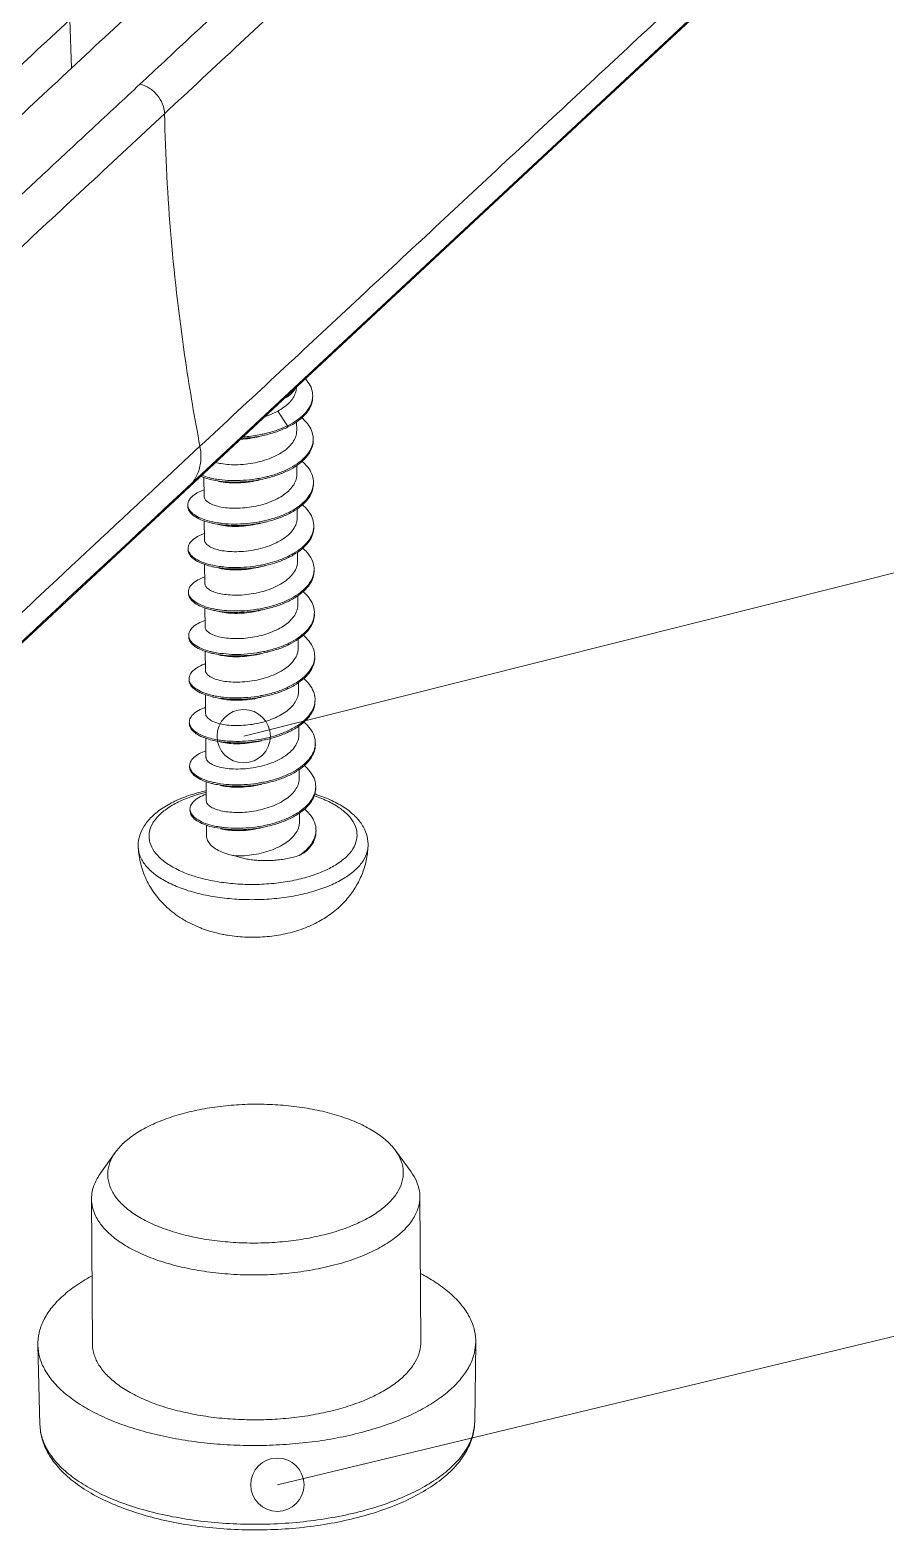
# Model space of a CAD drawing. Header units: millimetres. Extents: x 2243 to 2552, y 611 to 826.
# Drawn here: x 2427.7 to 2438.34, y 632.56 to 651.2 of the extents above; entities that cross this region are included whole.
import ezdxf

# ---------------------------------------------------------------- set-up
doc = ezdxf.new("R2010")
doc.units = ezdxf.units.MM
doc.layers.add('dim', color=82, linetype='Continuous', lineweight=9)
doc.layers.add('from', color=7, linetype='Continuous', lineweight=13)
doc.dimstyles.new('ISO', dxfattribs={"dimscale": 0.6, "dimtxt": 2.5, "dimasz": 2.5, "dimexe": 1.25, "dimexo": 0.625, "dimtad": 0, "dimdsep": 46, "dimtxsty": 'Standard', "dimblk": 'OPEN', "dimcen": 0, "dimclrd": 4, "dimclre": 4, "dimadec": 0, "dimazin": 0, "dimtfac": 1, "dimtofl": 0, "dimtmove": 0, "dimatfit": 3, "dimfxl": 0, "dimarcsym": 0})

# ---------------------------------------------------------------- blocks, each defined once
blk = doc.blocks.new('_Open')
at = {"color": 0, "linetype": 'ByBlock', "lineweight": -2}
for p, q in [((-1, 0.167), (0, 0)), ((-1, -0.167), (0, 0)), ((0, 0), (-1, 0))]:
    blk.add_line(p, q, dxfattribs=at)
blk = doc.blocks.new('*u38')
at = {"color": 7, "linetype": 'Continuous'}
for p, q in [((24.932, 44.572), (28.306, 47.718)), ((17.718, 37.872), (27.969, 47.427)), ((15.485, 46.341), (15.514, 45.453)), ((24.932, 44.572), (6.99, 27.851)), ((19.283, 39.184), (19.463, 38.919)), ((19.629, 38.831), (19.627, 38.989)), ((19.463, 38.919), (19.464, 38.893)), ((17.862, 38.542), (17.259, 37.979)), ((19.634, 38.036), (19.633, 38.198)), ((17.718, 37.872), (17.525, 37.693)), ((17.537, 37.68), (17.718, 37.872)), ((17.937, 37.627), (17.935, 37.975)), ((19.64, 37.242), (19.639, 37.404)), ((17.943, 36.833), (17.94, 37.179)), ((19.646, 36.448), (19.645, 36.609)), ((17.949, 36.038), (17.946, 36.383)), ((19.652, 35.653), (19.65, 35.811)), ((17.954, 35.244), (17.952, 35.591)), ((19.065, 35.595), (19.069, 35.596)), ((19.657, 34.859), (19.656, 35.02)), ((17.96, 34.449), (17.958, 34.797)), ((17.966, 33.655), (17.963, 34.002)), ((19.663, 34.065), (19.662, 34.227)), ((17.972, 32.861), (17.969, 33.206)), ((19.669, 33.27), (19.668, 33.431)), ((19.675, 32.476), (19.673, 32.636)), ((17.977, 32.066), (17.975, 32.414)), ((19.68, 31.681), (19.679, 31.844)), ((17.982, 31.421), (17.981, 31.617)), ((18.198, 29.639), (18.278, 29.622)), ((18.537, 29.584), (18.553, 29.581)), ((16.315, 25.636), (16.034, 25.238)), ((21.432, 25.673), (21.719, 25.279)), ((15.88, 24.786), (15.899, 22.138)), ((21.88, 24.829), (21.899, 22.181)), ((14.9, 22.113), (14.939, 20.66)), ((22.899, 22.171), (22.881, 20.718))]:
    blk.add_line(p, q, dxfattribs=at)
for centre, radius, start, end in [((19.528, 39.468), 0.393, 356.5174, 0.3551), ((18.494, 40.514), 1.848, 273.2913, 284.2168), ((18.49, 41.19), 2.48, 273.6885, 280.5095), ((18.511, 41.072), 2.36, 280.5308, 283.0021), ((18.52, 41.031), 2.318, 283.009, 283.1653), ((18.775, 40.311), 1.552, 295.9567, 296.3258), ((18.789, 40.256), 1.521, 296.3252, 296.823), ((19.541, 38.677), 0.389, 352.7841, 0.4833), ((18.434, 39.594), 1.675, 257.9521, 261.9877), ((18.519, 40.27), 2.353, 280.5065, 282.9896), ((19.558, 37.882), 0.377, 356.5333, 0.504), ((18.414, 38.671), 1.543, 257.3736, 257.8734), ((18.441, 38.803), 1.678, 257.9255, 261.9464), ((18.51, 39.549), 2.427, 280.3217, 280.5008), ((18.523, 39.482), 2.359, 280.49, 282.9663), ((19.555, 37.089), 0.386, 356.4719, 0.3396), ((18.447, 38.011), 1.68, 258.0187, 261.9186), ((18.526, 38.7), 2.372, 280.5519, 282.9448), ((19.551, 36.295), 0.396, 356.5373, 0.347), ((18.534, 37.894), 2.36, 280.5318, 283.0028), ((19.563, 35.499), 0.389, 352.5681, 0.4788), ((18.458, 36.417), 1.675, 257.9541, 261.9889), ((18.541, 37.093), 2.353, 280.5075, 282.9904), ((19.581, 34.705), 0.377, 356.5372, 0.5085), ((18.546, 36.304), 2.358, 280.4904, 282.9675), ((18.436, 35.49), 1.539, 257.2947, 257.8735), ((18.464, 35.625), 1.678, 257.9259, 261.9487), ((19.577, 33.912), 0.387, 356.4709, 0.337), ((18.471, 34.84), 1.687, 258.0222, 261.9069), ((18.55, 35.521), 2.37, 280.5494, 282.9447), ((19.574, 33.117), 0.395, 356.584, 0.4068), ((17.814, 32.705), 0.141, 179.8502, 190.1259), ((18.475, 34.034), 1.675, 257.9658, 261.9107), ((18.558, 34.711), 2.354, 280.5158, 282.9964), ((18.572, 34.649), 2.291, 283.0032, 284.0159), ((19.599, 32.322), 0.377, 356.5309, 0.5005), ((18.458, 33.126), 1.56, 257.7419, 257.8745), ((18.482, 33.246), 1.681, 257.9252, 261.9363), ((18.563, 33.923), 2.36, 280.5052, 282.9631), ((19.589, 31.529), 0.393, 356.4973, 0.3222), ((17.189, 31.229), 0.455, 183.1935, 188.0861), ((18.776, 32.482), 1.451, 256.9103, 259.4785), ((19.239, 31.758), 0.817, 314.0084, 314.6246), ((18.626, 33.446), 2.894, 253.1794, 256.9405), ((18.74, 31.981), 2.404, 249.8094, 256.9601)]:
    blk.add_arc(centre, radius, start, end, dxfattribs=at)
for points, start_tangent, end_tangent in [([(25.408, 59.87), (25.537, 59.826), (25.675, 59.778), (25.824, 59.723), (25.987, 59.659), (26.166, 59.585), (26.362, 59.498), (26.573, 59.396), (26.787, 59.284), (27.001, 59.161), (27.218, 59.024), (27.437, 58.869), (27.659, 58.692), (27.878, 58.488), (28.089, 58.253), (28.279, 57.986), (28.417, 57.723), (28.507, 57.476), (28.556, 57.245), (28.573, 57.029), (28.563, 56.828), (28.532, 56.643), (28.487, 56.477), (28.431, 56.327), (28.37, 56.193), (28.305, 56.074), (28.238, 55.967), (28.172, 55.871), (28.107, 55.784), (28.041, 55.703), (27.974, 55.625), (27.903, 55.549), (27.827, 55.473), (27.748, 55.397), (27.668, 55.322), (27.586, 55.245), (27.492, 55.158), (27.388, 55.062), (27.276, 54.958), (27.156, 54.846), (27.026, 54.724), (26.885, 54.593), (26.732, 54.45), (26.563, 54.293), (26.375, 54.118), (26.162, 53.919), (25.927, 53.7), (25.675, 53.465), (25.404, 53.213), (25.111, 52.94), (24.794, 52.645), (24.454, 52.328), (24.091, 51.989), (23.701, 51.626), (23.282, 51.235), (22.829, 50.813), (22.34, 50.357), (21.812, 49.865), (21.243, 49.334), (20.629, 48.763), (19.968, 48.146), (19.255, 47.482), (18.487, 46.766), (17.658, 45.994), (16.766, 45.162)], (0.950385, -0.311077), (-0.731534, -0.681805)), ([(27.169, 57.052), (27.152, 56.782), (27.076, 56.502), (26.944, 56.227), (26.856, 56.092), (26.753, 55.958), (26.698, 55.893), (26.64, 55.831), (26.576, 55.766), (26.501, 55.693), (26.168, 55.383), (25.821, 55.06), (25.135, 54.42), (24.448, 53.779), (23.761, 53.139), (22.386, 51.858), (21.012, 50.577), (19.638, 49.296), (18.263, 48.015), (15.514, 45.453)], (0.03677, -0.999324), (-0.731534, -0.681805)), ([(29.075, 56.615), (29.052, 56.288), (28.954, 55.921), (28.779, 55.56), (28.53, 55.209), (28.379, 55.038), (28.21, 54.87), (27.866, 54.55), (27.523, 54.23), (26.835, 53.589), (26.148, 52.949), (25.461, 52.308), (24.087, 51.027), (22.712, 49.746), (21.338, 48.465), (19.963, 47.184), (17.215, 44.622)], (0.021508, -0.999769), (-0.731534, -0.681805)), ([(17.862, 38.542), (20.611, 41.104), (21.986, 42.385), (23.36, 43.666), (24.734, 44.947), (26.109, 46.228), (26.796, 46.868), (27.483, 47.508), (27.805, 47.808)], (0.731534, 0.681805), (0.731708, 0.681618)), ([(15.485, 46.341), (12.736, 43.779), (11.361, 42.498), (9.987, 41.217), (8.613, 39.936), (7.238, 38.655), (6.551, 38.015), (5.864, 37.374), (5.178, 36.735), (4.831, 36.411), (4.498, 36.101), (4.418, 36.03), (4.346, 35.967), (4.273, 35.908), (4.195, 35.849), (4.027, 35.731), (3.849, 35.618), (3.459, 35.404), (3.026, 35.209), (2.05, 34.883), (1.865, 34.835)], (-0.731534, -0.681805), (-0.970362, -0.241655)), ([(3.361, 34.454), (3.484, 34.513), (3.876, 34.728), (4.055, 34.842), (4.224, 34.96), (4.302, 35.02), (4.375, 35.079), (4.448, 35.142), (4.527, 35.213), (4.861, 35.524), (5.207, 35.847), (5.893, 36.486), (6.581, 37.127), (7.268, 37.767), (8.642, 39.048), (10.017, 40.329), (11.391, 41.61), (12.766, 42.891), (15.514, 45.453)], (0.905461, 0.42443), (0.731535, 0.681804)), ([(16.766, 45.162), (15.893, 44.348), (15.081, 43.592), (14.326, 42.888), (13.624, 42.233), (12.97, 41.624), (12.361, 41.057), (11.795, 40.529), (11.268, 40.038), (10.778, 39.581), (10.323, 39.157), (9.9, 38.763), (9.505, 38.394), (9.135, 38.05), (8.789, 37.727), (8.467, 37.427), (8.167, 37.148), (7.889, 36.888), (7.629, 36.646), (7.389, 36.423), (7.173, 36.221), (6.98, 36.041), (6.807, 35.88), (6.651, 35.735), (6.51, 35.603), (6.382, 35.484), (6.264, 35.374), (6.156, 35.274), (6.057, 35.181), (5.968, 35.097), (5.882, 35.017), (5.798, 34.939), (5.717, 34.866), (5.639, 34.797), (5.562, 34.733), (5.483, 34.67), (5.396, 34.604), (5.297, 34.533), (5.182, 34.455), (5.045, 34.367), (4.885, 34.27), (4.701, 34.168), (4.491, 34.06), (4.249, 33.945), (3.972, 33.826), (3.663, 33.706), (3.316, 33.585), (2.92, 33.464), (2.461, 33.343), (1.924, 33.225), (1.33, 33.121), (0.746, 33.043), (0.218, 32.993), (-0.254, 32.963), (-0.678, 32.949), (-1.065, 32.945), (-1.425, 32.951), (-1.761, 32.963), (-2.067, 32.98), (-2.34, 33.001), (-2.58, 33.023), (-2.792, 33.046), (-2.979, 33.069), (-3.148, 33.092), (-3.305, 33.115), (-3.456, 33.139), (-3.607, 33.164)], (-0.731534, -0.681805), (-0.985164, 0.171618)), ([(17.215, 44.622), (17.178, 44.798), (17.08, 44.962), (16.935, 45.089), (16.766, 45.162)], (-0.020114, 0.999798), (-0.973942, 0.226795)), ([(17.215, 44.622), (14.466, 42.06), (13.092, 40.779), (11.717, 39.499), (10.343, 38.218), (8.968, 36.937), (8.281, 36.296), (7.594, 35.656), (6.907, 35.015), (6.563, 34.695), (6.22, 34.375), (6.033, 34.211), (5.83, 34.052), (5.376, 33.748), (4.861, 33.467), (4.291, 33.21), (3.005, 32.78), (1.569, 32.475), (0.037, 32.307), (-1.532, 32.282), (-2.311, 32.324), (-3.077, 32.402), (-3.822, 32.515), (-4.184, 32.584), (-4.538, 32.662), (-5.17, 32.809), (-5.801, 32.956), (-6.607, 33.143)], (-0.731534, -0.681805), (-0.973907, 0.226946)), ([(17.862, 38.542), (17.602, 40.074), (17.215, 44.622)], (-0.187577, 0.98225), (-0.020114, 0.999798)), ([(19.921, 39.471), (19.917, 39.521), (19.876, 39.652), (19.791, 39.776), (19.789, 39.779)], (-0.00625, 0.99998), (-0.666454, 0.745546)), ([(19.623, 39.624), (19.623, 39.611), (19.606, 39.517), (19.561, 39.424), (19.491, 39.337), (19.397, 39.256), (19.283, 39.184)], (0.00801, -0.999968), (-0.878622, -0.477518)), ([(19.603, 39.6), (19.573, 39.552), (19.494, 39.474), (19.402, 39.416)], (-0.4237, -0.905802), (-0.886031, -0.463625)), ([(19.463, 38.919), (19.633, 39.019), (19.767, 39.132), (19.862, 39.257), (19.913, 39.387), (19.92, 39.444)], (0.896284, 0.443481), (0.0607, 0.998156)), ([(19.475, 38.899), (19.633, 38.992), (19.767, 39.106), (19.862, 39.23), (19.913, 39.361), (19.921, 39.444)], (0.892397, 0.451252), (-0.00625, 0.99998)), ([(19.283, 39.184), (19.128, 39.113), (19.047, 39.084)], (-0.878622, -0.477518), (-0.951765, -0.306829)), ([(19.93, 38.68), (19.92, 38.762), (19.868, 38.893), (19.772, 39.016), (19.719, 39.066)], (-0.008113, 0.999967), (-0.76164, 0.648)), ([(19.629, 38.831), (19.619, 38.749), (19.573, 38.641), (19.494, 38.54), (19.382, 38.447), (19.242, 38.366), (19.083, 38.3), (18.914, 38.252), (18.738, 38.22), (18.561, 38.205), (18.396, 38.208)], (0.005994, -0.999982), (-0.997819, 0.066006)), ([(18.618, 38.687), (18.82, 38.706), (19.047, 38.747)], (0.998668, 0.051596), (0.97389, 0.227022)), ([(19.047, 38.747), (19.266, 38.81), (19.464, 38.893)], (0.97389, 0.227022), (0.896284, 0.443481)), ([(19.048, 38.774), (19.266, 38.837), (19.454, 38.915)], (0.973717, 0.227761), (0.899123, 0.437697)), ([(17.718, 37.872), (17.829, 38.065), (17.878, 38.293), (17.862, 38.542)], (0.634625, 0.77282), (-0.187578, 0.98225)), ([(19.047, 37.978), (19.109, 37.993), (19.323, 38.061), (19.514, 38.148), (19.676, 38.252), (19.802, 38.369), (19.886, 38.495), (19.927, 38.628)], (0.974376, 0.224925), (0.125989, 0.992032)), ([(19.053, 37.953), (19.109, 37.967), (19.323, 38.034), (19.514, 38.121), (19.676, 38.225), (19.802, 38.342), (19.887, 38.469), (19.927, 38.601), (19.93, 38.654)], (0.97387, 0.227107), (-0.008113, 0.999967)), ([(18.396, 38.208), (18.248, 38.226), (18.148, 38.249)], (-0.997819, 0.066006), (-0.958739, 0.284289)), ([(19.935, 37.886), (19.917, 38), (19.854, 38.13), (19.748, 38.251), (19.725, 38.271)], (-0.008584, 0.999963), (-0.761142, 0.648585)), ([(17.259, 37.979), (15.114, 35.98), (13.739, 34.699), (12.365, 33.418), (10.99, 32.137), (9.616, 30.856), (8.929, 30.216), (8.242, 29.575), (7.554, 28.934), (7.32, 28.716)], (-0.731534, -0.681804), (-0.731202, -0.682161)), ([(17.874, 37.994), (18.027, 37.944), (18.08, 37.931)], (0.921738, -0.387814), (0.977026, -0.213121)), ([(17.895, 38.012), (18.027, 37.97), (18.085, 37.956)], (0.930719, -0.365735), (0.977738, -0.209829)), ([(18.08, 37.931), (18.216, 37.907), (18.427, 37.89), (18.652, 37.894), (18.883, 37.92), (19.053, 37.953)], (0.977026, -0.213121), (0.97387, 0.227107)), ([(18.195, 37.905), (18.251, 37.893), (18.398, 37.876)], (0.972635, -0.232337), (0.997819, -0.066006)), ([(18.201, 37.936), (18.215, 37.934), (18.427, 37.917), (18.652, 37.921), (18.883, 37.946), (18.948, 37.957)], (0.990082, -0.14049), (0.983206, 0.182498)), ([(18.398, 37.876), (18.563, 37.873), (18.74, 37.888), (18.916, 37.92), (18.953, 37.929)], (0.997819, -0.066006), (0.969138, 0.24652)), ([(19.634, 38.036), (19.632, 37.994), (19.603, 37.892), (19.543, 37.794), (19.453, 37.703), (19.338, 37.621), (19.202, 37.55), (19.05, 37.493), (18.887, 37.45), (18.721, 37.423), (18.557, 37.411), (18.402, 37.413)], (0.007762, -0.99997), (-0.997819, 0.066006)), ([(19.052, 37.183), (19.169, 37.214), (19.378, 37.286), (19.563, 37.378), (19.716, 37.485), (19.832, 37.605), (19.906, 37.733), (19.935, 37.86)], (0.974459, 0.224565), (0.060459, 0.998171)), ([(19.058, 37.158), (19.169, 37.187), (19.378, 37.26), (19.563, 37.351), (19.717, 37.459), (19.833, 37.578), (19.907, 37.707), (19.935, 37.84), (19.936, 37.859)], (0.973884, 0.227047), (-0.008584, 0.999963)), ([(17.525, 37.693), (12.446, 32.959), (9.811, 30.503), (8.493, 29.275), (7.834, 28.66), (7.175, 28.047)], (-0.731536, -0.681803), (-0.732045, -0.681257)), ([(17.936, 37.744), (17.912, 37.736), (17.781, 37.671), (17.691, 37.596), (17.644, 37.515), (17.639, 37.472)], (-0.940363, -0.340172), (0.006287, -0.99998)), ([(17.937, 37.627), (17.938, 37.615), (17.965, 37.559), (18.027, 37.508), (18.124, 37.464), (18.252, 37.432), (18.402, 37.413)], (-0.008635, -0.999963), (0.997819, -0.066006)), ([(17.639, 37.472), (17.644, 37.432)], (0.006287, -0.99998), (0.259193, -0.965826)), ([(17.639, 37.445), (17.644, 37.405), (17.69, 37.325), (17.78, 37.251), (17.911, 37.188), (18.077, 37.139), (18.086, 37.137)], (0.006287, -0.99998), (0.977083, -0.212858)), ([(17.644, 37.432), (17.69, 37.351), (17.78, 37.277), (17.911, 37.214), (18.077, 37.165)], (0.259193, -0.965826), (0.975813, -0.218605)), ([(19.941, 37.091), (19.941, 37.105), (19.912, 37.238), (19.838, 37.366), (19.733, 37.475)], (-0.006099, 0.999981), (-0.759837, 0.650114)), ([(18.086, 37.137), (18.272, 37.107), (18.487, 37.095), (18.715, 37.104), (18.945, 37.135), (19.058, 37.158)], (0.977083, -0.212858), (0.973884, 0.227047)), ([(18.201, 37.111), (18.254, 37.099), (18.404, 37.081)], (0.972663, -0.232219), (0.997819, -0.066006)), ([(18.206, 37.142), (18.272, 37.133), (18.487, 37.121), (18.715, 37.13), (18.945, 37.161)], (0.990008, -0.141008), (0.983817, 0.179177)), ([(18.404, 37.081), (18.569, 37.079), (18.746, 37.093), (18.925, 37.126), (18.959, 37.134)], (0.997819, -0.066006), (0.969139, 0.246515)), ([(19.64, 37.242), (19.63, 37.158), (19.583, 37.05), (19.504, 36.949), (19.391, 36.857), (19.251, 36.776), (19.092, 36.711), (18.923, 36.663), (18.748, 36.631), (18.572, 36.617), (18.407, 36.619)], (0.005993, -0.999982), (-0.997819, 0.066006)), ([(19.057, 36.389), (19.228, 36.435), (19.432, 36.513), (19.61, 36.609), (19.755, 36.719), (19.861, 36.842), (19.923, 36.972), (19.94, 37.065)], (0.974543, 0.2242), (0.061372, 0.998115)), ([(19.064, 36.364), (19.229, 36.409), (19.432, 36.487), (19.61, 36.582), (19.755, 36.693), (19.861, 36.815), (19.924, 36.945), (19.941, 37.065)], (0.973902, 0.22697), (-0.006099, 0.999981)), ([(17.681, 36.782), (17.646, 36.7), (17.644, 36.677)], (-0.585356, -0.810777), (0.015752, -0.999876)), ([(17.941, 36.95), (17.882, 36.926), (17.761, 36.859), (17.681, 36.782)], (-0.940233, -0.340533), (-0.585356, -0.810777)), ([(17.943, 36.833), (17.951, 36.796), (17.989, 36.746), (18.056, 36.701), (18.151, 36.663), (18.269, 36.635), (18.407, 36.619)], (0.017516, -0.999847), (0.997819, -0.066006)), ([(17.644, 36.677), (17.657, 36.617)], (0.015752, -0.999876), (0.378608, -0.925557)), ([(17.644, 36.651), (17.657, 36.591), (17.714, 36.511), (17.815, 36.44), (17.955, 36.38), (18.092, 36.342)], (0.015752, -0.999876), (0.977139, -0.212602)), ([(17.657, 36.617), (17.714, 36.538), (17.814, 36.466), (17.955, 36.406), (18.098, 36.367)], (0.378608, -0.925557), (0.978088, -0.208191)), ([(19.947, 36.297), (19.944, 36.344), (19.903, 36.476), (19.818, 36.602), (19.738, 36.681)], (-0.00612, 0.999981), (-0.760129, 0.649772)), ([(18.092, 36.342), (18.129, 36.335), (18.329, 36.308), (18.548, 36.301), (18.778, 36.315), (19.007, 36.351), (19.064, 36.364)], (0.977139, -0.212602), (0.973902, 0.22697)), ([(18.207, 36.316), (18.272, 36.303), (18.41, 36.287)], (0.972552, -0.232686), (0.997819, -0.066006)), ([(18.211, 36.347), (18.329, 36.334), (18.548, 36.327), (18.777, 36.342), (18.96, 36.369)], (0.989909, -0.141706), (0.983069, 0.183238)), ([(18.41, 36.287), (18.575, 36.284), (18.75, 36.299), (18.925, 36.33), (18.965, 36.34)], (0.997819, -0.066006), (0.969138, 0.24652)), ([(19.646, 36.448), (19.636, 36.364), (19.59, 36.257), (19.51, 36.156), (19.399, 36.064), (19.262, 35.984), (19.105, 35.919), (18.934, 35.869), (18.755, 35.837), (18.578, 35.822), (18.413, 35.825)], (0.005945, -0.999982), (-0.997819, 0.066006)), ([(19.069, 35.596), (19.286, 35.658), (19.484, 35.741), (19.655, 35.84), (19.79, 35.954), (19.886, 36.079), (19.938, 36.21), (19.946, 36.271)], (0.973967, 0.226688), (0.060344, 0.998178)), ([(19.07, 35.569), (19.287, 35.632), (19.484, 35.714), (19.655, 35.814), (19.79, 35.928), (19.886, 36.052), (19.938, 36.184), (19.947, 36.27)], (0.973889, 0.227024), (-0.00612, 0.999981)), ([(17.947, 36.156), (17.854, 36.116), (17.743, 36.046), (17.673, 35.968), (17.65, 35.885), (17.65, 35.883)], (-0.940463, -0.339896), (0.009005, -0.999959)), ([(18.413, 35.825), (18.273, 35.841), (18.153, 35.87), (18.057, 35.909), (17.99, 35.955), (17.955, 36.007), (17.949, 36.038)], (-0.997819, 0.066006), (-0.013631, 0.999907)), ([(17.65, 35.883), (17.652, 35.858)], (0.009005, -0.999959), (0.181553, -0.983381)), ([(17.65, 35.857), (17.673, 35.776), (17.741, 35.698), (17.852, 35.629), (18.001, 35.573), (18.097, 35.548)], (0.009005, -0.999959), (0.977068, -0.212927)), ([(17.652, 35.858), (17.673, 35.803), (17.741, 35.725), (17.851, 35.656), (18, 35.599), (18.103, 35.573)], (0.181553, -0.983381), (0.97791, -0.209028)), ([(18.419, 35.03), (18.574, 35.028), (18.738, 35.04), (18.904, 35.067), (19.067, 35.11), (19.219, 35.167), (19.355, 35.237), (19.471, 35.319), (19.56, 35.411), (19.62, 35.509), (19.649, 35.611), (19.652, 35.653)], (0.997819, -0.066006), (-0.007762, 0.99997)), ([(19.953, 35.503), (19.944, 35.583), (19.892, 35.714), (19.797, 35.837), (19.742, 35.888)], (-0.008034, 0.999968), (-0.761447, 0.648227)), ([(18.097, 35.548), (18.182, 35.532), (18.388, 35.51), (18.61, 35.508), (18.84, 35.528), (19.07, 35.569)], (0.977068, -0.212927), (0.973889, 0.227024)), ([(18.103, 35.573), (18.181, 35.558), (18.216, 35.553)], (0.97791, -0.209028), (0.989837, -0.142209)), ([(18.212, 35.522), (18.266, 35.511), (18.415, 35.492)], (0.972663, -0.232219), (0.997819, -0.066006)), ([(18.216, 35.553), (18.388, 35.536), (18.61, 35.534), (18.84, 35.554), (18.966, 35.574)], (0.989837, -0.142209), (0.983132, 0.182898)), ([(18.415, 35.492), (18.58, 35.49), (18.757, 35.505), (18.937, 35.537), (18.971, 35.545)], (0.997819, -0.066006), (0.969139, 0.246515)), ([(19.07, 34.8), (19.13, 34.815), (19.343, 34.883), (19.535, 34.969), (19.697, 35.073), (19.824, 35.19), (19.909, 35.316), (19.949, 35.449)], (0.974373, 0.224939), (0.129733, 0.991549)), ([(19.076, 34.775), (19.13, 34.789), (19.343, 34.856), (19.535, 34.943), (19.697, 35.046), (19.824, 35.163), (19.909, 35.29), (19.95, 35.422), (19.953, 35.476)], (0.97387, 0.227107), (-0.008034, 0.999968)), ([(17.953, 35.361), (17.829, 35.306), (17.727, 35.233), (17.669, 35.153), (17.656, 35.089)], (-0.940727, -0.339164), (-0.002049, -0.999998)), ([(18.419, 35.03), (18.271, 35.048), (18.146, 35.079), (18.05, 35.122), (17.986, 35.172), (17.956, 35.227), (17.955, 35.244)], (-0.997819, 0.066006), (0.008071, 0.999967)), ([(19.958, 34.708), (19.941, 34.821), (19.878, 34.951), (19.772, 35.072), (19.748, 35.094)], (-0.008633, 0.999963), (-0.761183, 0.648538)), ([(17.656, 35.089), (17.657, 35.07), (17.658, 35.064)], (-0.002049, -0.999998), (0.172721, -0.984971)), ([(17.656, 35.062), (17.657, 35.044), (17.691, 34.962), (17.77, 34.886), (17.891, 34.82), (18.048, 34.767), (18.103, 34.754)], (-0.002049, -0.999998), (0.977026, -0.213121)), ([(17.658, 35.064), (17.691, 34.988), (17.77, 34.912), (17.891, 34.846), (18.048, 34.793), (18.108, 34.779)], (0.172721, -0.984971), (0.977744, -0.209804)), ([(19.657, 34.859), (19.648, 34.777), (19.603, 34.67), (19.524, 34.569), (19.412, 34.476), (19.275, 34.396), (19.119, 34.331), (18.948, 34.281), (18.768, 34.248), (18.59, 34.234), (18.425, 34.236)], (0.005871, -0.999983), (-0.997819, 0.066006)), ([(17.959, 34.567), (17.937, 34.559), (17.805, 34.494), (17.714, 34.419), (17.668, 34.338), (17.662, 34.294)], (-0.940384, -0.340114), (0.00571, -0.999984)), ([(18.103, 34.754), (18.236, 34.73), (18.447, 34.713), (18.673, 34.716), (18.903, 34.742), (19.076, 34.775)], (0.977026, -0.213121), (0.97387, 0.227107)), ([(18.218, 34.727), (18.274, 34.716), (18.421, 34.698)], (0.972637, -0.232332), (0.997819, -0.066006)), ([(18.224, 34.758), (18.236, 34.757), (18.447, 34.739), (18.672, 34.743), (18.903, 34.768), (18.971, 34.78)], (0.990084, -0.14048), (0.983203, 0.182514)), ([(18.421, 34.698), (18.586, 34.696), (18.762, 34.71), (18.937, 34.742), (18.976, 34.751)], (0.997819, -0.066006), (0.969138, 0.24652)), ([(19.075, 34.006), (19.19, 34.035), (19.399, 34.108), (19.584, 34.199), (19.738, 34.306), (19.854, 34.426), (19.929, 34.554), (19.958, 34.682)], (0.974455, 0.224583), (0.060407, 0.998174)), ([(19.081, 33.981), (19.19, 34.009), (19.399, 34.082), (19.584, 34.173), (19.738, 34.28), (19.855, 34.399), (19.929, 34.528), (19.958, 34.661), (19.959, 34.682)], (0.973883, 0.227051), (-0.008633, 0.999963)), ([(17.662, 34.294), (17.667, 34.255)], (0.00571, -0.999984), (0.253635, -0.9673)), ([(18.425, 34.236), (18.284, 34.252), (18.164, 34.281), (18.069, 34.32), (18.002, 34.366), (17.966, 34.418), (17.961, 34.449)], (-0.997819, 0.066006), (-0.013631, 0.999907)), ([(19.862, 34.187), (19.755, 34.298)], (-0.610134, 0.792298), (-0.759738, 0.65023)), ([(17.662, 34.268), (17.667, 34.229), (17.712, 34.148), (17.802, 34.074), (17.932, 34.011), (18.098, 33.962), (18.109, 33.959)], (0.00571, -0.999984), (0.977078, -0.212881)), ([(17.667, 34.255), (17.712, 34.175), (17.802, 34.101), (17.932, 34.037), (18.098, 33.988)], (0.253635, -0.9673), (0.975511, -0.219953)), ([(19.663, 34.065), (19.654, 33.987), (19.616, 33.889), (19.55, 33.796), (19.457, 33.71), (19.34, 33.633), (19.205, 33.567), (19.056, 33.514), (18.899, 33.475), (18.738, 33.45), (18.58, 33.439), (18.43, 33.442)], (0.006217, -0.999981), (-0.997819, 0.066006)), ([(19.964, 33.914), (19.964, 33.928), (19.935, 34.06), (19.862, 34.187)], (-0.006054, 0.999982), (-0.610134, 0.792298)), ([(17.964, 33.772), (17.894, 33.744), (17.776, 33.676), (17.7, 33.599), (17.668, 33.517), (17.667, 33.5)], (-0.940277, -0.340409), (0.016301, -0.999867)), ([(18.109, 33.959), (18.292, 33.93), (18.508, 33.918), (18.735, 33.926), (18.966, 33.957), (19.081, 33.981)], (0.977078, -0.212881), (0.973883, 0.227051)), ([(18.224, 33.933), (18.277, 33.922), (18.427, 33.904)], (0.972664, -0.232219), (0.997819, -0.066006)), ([(18.229, 33.964), (18.292, 33.956), (18.508, 33.944), (18.735, 33.953), (18.966, 33.983), (18.976, 33.985)], (0.990013, -0.140977), (0.983251, 0.182256)), ([(18.427, 33.904), (18.592, 33.901), (18.771, 33.916), (18.951, 33.949), (18.982, 33.957)], (0.997819, -0.066006), (0.969139, 0.246515)), ([(19.08, 33.211), (19.256, 33.259), (19.458, 33.337), (19.635, 33.433), (19.779, 33.543), (19.884, 33.665), (19.947, 33.794), (19.963, 33.888)], (0.97455, 0.224172), (0.06139, 0.998114)), ([(19.087, 33.186), (19.257, 33.233), (19.459, 33.311), (19.636, 33.406), (19.779, 33.517), (19.884, 33.639), (19.947, 33.768), (19.964, 33.887)], (0.973902, 0.226967), (-0.006049, 0.999982)), ([(17.667, 33.5), (17.67, 33.474)], (0.016301, -0.999867), (0.178892, -0.983869)), ([(17.667, 33.474), (17.683, 33.408), (17.742, 33.329), (17.845, 33.258), (17.986, 33.199), (18.115, 33.165)], (0.016212, -0.999869), (0.977125, -0.212664)), ([(17.67, 33.474), (17.682, 33.435), (17.741, 33.356), (17.844, 33.285), (17.985, 33.226), (18.121, 33.19)], (0.178892, -0.983869), (0.978059, -0.20833)), ([(17.966, 33.655), (17.972, 33.623), (18.008, 33.572), (18.075, 33.526), (18.17, 33.487), (18.29, 33.458), (18.43, 33.442)], (0.013631, -0.999907), (0.997819, -0.066006)), ([(19.97, 33.119), (19.964, 33.184), (19.918, 33.315), (19.828, 33.439), (19.761, 33.504)], (-0.007096, 0.999975), (-0.760176, 0.649717)), ([(18.115, 33.165), (18.161, 33.155), (18.362, 33.13), (18.581, 33.124), (18.809, 33.139), (19.037, 33.175), (19.087, 33.186)], (0.977125, -0.212664), (0.973902, 0.226967)), ([(18.234, 33.17), (18.36, 33.156), (18.579, 33.15), (18.808, 33.165), (18.983, 33.191)], (0.989894, -0.141812), (0.983075, 0.183204)), ([(19.669, 33.27), (19.659, 33.189), (19.614, 33.081), (19.535, 32.98), (19.424, 32.888), (19.287, 32.807), (19.131, 32.742), (18.96, 32.693), (18.78, 32.66), (18.602, 32.645), (18.436, 32.647)], (0.005865, -0.999983), (-0.997819, 0.066006)), ([(17.97, 32.978), (17.851, 32.925), (17.748, 32.853), (17.688, 32.774), (17.673, 32.706)], (-0.940706, -0.339223), (-0.001388, -0.999999)), ([(18.23, 33.139), (18.285, 33.127), (18.433, 33.109)], (0.972637, -0.232332), (0.997819, -0.066006)), ([(18.433, 33.109), (18.594, 33.107), (18.766, 33.12), (18.938, 33.15), (18.988, 33.162)], (0.997819, -0.066006), (0.969134, 0.246535)), ([(19.093, 32.392), (19.131, 32.401), (19.345, 32.467), (19.538, 32.552), (19.702, 32.654), (19.831, 32.769), (19.92, 32.895), (19.965, 33.026), (19.97, 33.093)], (0.973871, 0.227102), (-0.007224, 0.999974)), ([(19.127, 32.427), (19.341, 32.492), (19.535, 32.577), (19.7, 32.679), (19.829, 32.794), (19.919, 32.919), (19.964, 33.051), (19.969, 33.093)], (0.970223, 0.242213), (0.059598, 0.998222)), ([(17.673, 32.679), (17.674, 32.663), (17.707, 32.581), (17.784, 32.506), (17.902, 32.439), (18.057, 32.386), (18.12, 32.37)], (-0.001722, -0.999999), (0.977028, -0.213109)), ([(17.675, 32.68), (17.705, 32.61), (17.781, 32.534), (17.899, 32.467), (18.054, 32.413), (18.125, 32.396)], (0.175093, -0.984552), (0.977783, -0.209619)), ([(18.436, 32.647), (18.286, 32.665), (18.158, 32.698), (18.061, 32.742), (17.999, 32.793), (17.973, 32.849), (17.972, 32.861)], (-0.997819, 0.066006), (0.008318, 0.999965)), ([(19.976, 32.325), (19.958, 32.44), (19.895, 32.569), (19.789, 32.689), (19.765, 32.711)], (-0.008539, 0.999964), (-0.7613, 0.648399)), ([(18.12, 32.37), (18.243, 32.349), (18.452, 32.33), (18.676, 32.333), (18.905, 32.356), (19.093, 32.392)], (0.977028, -0.213109), (0.973871, 0.227102)), ([(18.239, 32.376), (18.448, 32.357), (18.671, 32.359), (18.901, 32.382), (18.988, 32.397)], (0.989889, -0.141844), (0.983179, 0.182644)), ([(18.438, 32.315), (18.604, 32.313), (18.783, 32.327), (18.963, 32.36), (18.994, 32.368)], (0.997819, -0.066006), (0.969139, 0.246515)), ([(19.674, 32.476), (19.672, 32.434), (19.643, 32.331), (19.583, 32.233), (19.494, 32.142), (19.378, 32.06), (19.242, 31.989), (19.09, 31.932), (18.927, 31.89), (18.761, 31.862), (18.597, 31.85), (18.442, 31.853)], (0.007762, -0.99997), (-0.997819, 0.066006)), ([(17.976, 32.248), (17.692, 32.17), (17.405, 32.056), (17.158, 31.915), (16.96, 31.75), (16.825, 31.571), (16.751, 31.388), (16.734, 31.204)], (-0.974961, -0.222377), (0.058007, -0.998316)), ([(17.976, 32.22), (17.698, 32.138), (17.438, 32.026), (17.224, 31.894), (17.065, 31.746), (16.967, 31.588), (16.932, 31.423), (16.962, 31.259), (17.055, 31.101), (17.209, 30.954), (17.418, 30.823), (17.676, 30.712), (17.789, 30.675)], (-0.971784, -0.235872), (0.956964, -0.290206)), ([(17.976, 32.184), (17.94, 32.17), (17.812, 32.105), (17.726, 32.029), (17.683, 31.948), (17.679, 31.911)], (-0.940263, -0.34045), (0.00995, -0.99995)), ([(19.95, 32.156), (19.989, 32.142), (20.246, 32.032), (20.455, 31.901), (20.609, 31.754), (20.702, 31.595), (20.732, 31.431), (20.697, 31.267), (20.599, 31.108), (20.44, 30.96), (20.227, 30.828), (19.966, 30.717), (19.666, 30.629), (19.338, 30.569), (18.993, 30.538), (18.642, 30.538), (18.298, 30.567), (17.972, 30.626)], (0.947809, -0.318838), (-0.973942, 0.226795)), ([(18.235, 32.344), (18.289, 32.333), (18.438, 32.315)], (0.972664, -0.232219), (0.997819, -0.066006)), ([(19.093, 31.623), (19.216, 31.655), (19.423, 31.728), (19.607, 31.819), (19.759, 31.927), (19.874, 32.046), (19.947, 32.174), (19.975, 32.299)], (0.974471, 0.224513), (0.06049, 0.998169)), ([(19.099, 31.598), (19.224, 31.631), (19.43, 31.704), (19.612, 31.796), (19.763, 31.904), (19.877, 32.023), (19.949, 32.152), (19.976, 32.284), (19.976, 32.299)], (0.97389, 0.227022), (-0.008356, 0.999965)), ([(20.933, 31.234), (20.916, 31.409), (20.847, 31.584), (20.72, 31.756), (20.536, 31.914), (20.304, 32.051), (20.036, 32.162), (19.956, 32.188)], (0.043559, 0.999051), (-0.954635, 0.297779)), ([(17.679, 31.911), (17.686, 31.866)], (0.00995, -0.99995), (0.293553, -0.955943)), ([(17.679, 31.885), (17.687, 31.836), (17.737, 31.756), (17.831, 31.684), (17.965, 31.622), (18.126, 31.576)], (0.011725, -0.999931), (0.977124, -0.212668)), ([(17.686, 31.866), (17.735, 31.786), (17.827, 31.713), (17.959, 31.65), (18.127, 31.602)], (0.293553, -0.955943), (0.977201, -0.212317)), ([(17.978, 32.066), (17.983, 32.035), (18.019, 31.983), (18.086, 31.937), (18.181, 31.898), (18.302, 31.869), (18.442, 31.853)], (0.013631, -0.999907), (0.997819, -0.066006)), ([(19.981, 31.531), (19.98, 31.563), (19.945, 31.695), (19.865, 31.821), (19.773, 31.914)], (-0.005739, 0.999984), (-0.759437, 0.650581)), ([(18.126, 31.576), (18.133, 31.575), (18.329, 31.545), (18.545, 31.534), (18.772, 31.545), (19.001, 31.577), (19.099, 31.598)], (0.977124, -0.212668), (0.97389, 0.227022)), ([(18.241, 31.55), (18.295, 31.539), (18.444, 31.521)], (0.972657, -0.232246), (0.997819, -0.066006)), ([(18.246, 31.581), (18.322, 31.572), (18.537, 31.561), (18.764, 31.571), (18.993, 31.602)], (0.989989, -0.141148), (0.983203, 0.182514)), ([(18.444, 31.521), (18.609, 31.518), (18.784, 31.532), (18.958, 31.564), (18.999, 31.574)], (0.997819, -0.066006), (0.969138, 0.246521)), ([(19.68, 31.681), (19.674, 31.615), (19.636, 31.51), (19.564, 31.41), (19.462, 31.318), (19.334, 31.237), (19.185, 31.169), (19.021, 31.116), (18.849, 31.08), (18.677, 31.059), (18.511, 31.056)], (0.006475, -0.999979), (-0.999677, 0.025432)), ([(18.447, 31.069), (18.298, 31.114), (18.172, 31.172), (18.075, 31.242), (18.011, 31.32), (17.983, 31.402), (17.982, 31.421)], (-0.973942, 0.226795), (-0.003543, 0.999994)), ([(19.813, 31.176), (19.913, 31.3), (19.969, 31.43), (19.981, 31.505)], (0.711715, 0.702468), (0.060989, 0.998138)), ([(19.819, 31.155), (19.916, 31.279), (19.971, 31.409), (19.982, 31.504)], (0.704796, 0.70941), (-0.005806, 0.999983)), ([(16.734, 31.204), (16.779, 30.912), (16.882, 30.626), (17.042, 30.357), (17.259, 30.116), (17.53, 29.91), (17.839, 29.753), (17.911, 29.725)], (0.058007, -0.998316), (0.93811, -0.346339)), ([(16.738, 31.165), (16.788, 31.008), (16.902, 30.845), (17.074, 30.694), (17.3, 30.56), (17.572, 30.446), (17.883, 30.357)], (0.140587, -0.990068), (0.973942, -0.226795)), ([(20.933, 31.234), (20.918, 31.136), (20.843, 30.967), (20.706, 30.807), (20.513, 30.66), (20.268, 30.53), (19.98, 30.422), (19.657, 30.34), (19.309, 30.284), (18.947, 30.258), (18.581, 30.262), (18.223, 30.295), (17.883, 30.357)], (-0.044438, -0.999012), (-0.973942, 0.226795)), ([(18.511, 31.056), (18.599, 31.027), (18.695, 31.004), (18.795, 30.987), (18.899, 30.976), (19.006, 30.97), (19.116, 30.97), (19.23, 30.976), (19.344, 30.989), (19.458, 31.008), (19.569, 31.033), (19.674, 31.064)], (0.938571, -0.345087), (0.948545, 0.316643)), ([(18.553, 29.581), (18.88, 29.569), (19.215, 29.595), (19.55, 29.664), (19.864, 29.774), (20.128, 29.912), (20.36, 30.081), (20.554, 30.276), (20.708, 30.492), (20.823, 30.722), (20.899, 30.97), (20.933, 31.234)], (0.995487, -0.094895), (0.043559, 0.999051)), ([(19.674, 31.064), (19.807, 31.17)], (0.829352, 0.558726), (0.719228, 0.694774)), ([(19.674, 31.064), (19.727, 31.093), (19.775, 31.123), (19.819, 31.155)], (0.890327, 0.455321), (0.784328, 0.620346)), ([(18.278, 29.622), (18.367, 29.606), (18.537, 29.584)], (0.980648, -0.195781), (0.995186, -0.098004)), ([(16.315, 25.636), (16.384, 25.723), (16.567, 25.893), (16.801, 26.049), (17.082, 26.187), (17.402, 26.304), (17.756, 26.397), (18.135, 26.465), (18.53, 26.506), (18.933, 26.518), (19.335, 26.502), (19.726, 26.458), (20.098, 26.388)], (0.577151, 0.816637), (0.973942, -0.226795)), ([(20.098, 26.388), (20.444, 26.291), (20.754, 26.172), (21.022, 26.031), (21.243, 25.874), (21.41, 25.702), (21.432, 25.673)], (0.973942, -0.226795), (0.588895, -0.808209)), ([(17.655, 24.11), (17.31, 24.207), (17, 24.326), (16.731, 24.466), (16.511, 24.624), (16.344, 24.796), (16.233, 24.977), (16.181, 25.165), (16.189, 25.355), (16.258, 25.542), (16.315, 25.636)], (-0.973942, 0.226795), (0.577151, 0.816637)), ([(21.432, 25.673), (21.521, 25.52), (21.573, 25.333), (21.564, 25.143), (21.496, 24.956), (21.369, 24.775), (21.187, 24.605), (20.952, 24.449), (20.672, 24.311), (20.351, 24.194), (19.998, 24.101), (19.619, 24.033), (19.224, 23.992), (18.821, 23.98), (18.419, 23.996), (18.028, 24.039), (17.655, 24.11)], (0.588895, -0.808209), (-0.973942, 0.226795)), ([(15.88, 24.786), (15.894, 24.925), (15.97, 25.133), (16.034, 25.238)], (-0.006326, 0.99998), (0.577135, 0.816649)), ([(21.719, 25.279), (21.818, 25.109), (21.876, 24.901), (21.88, 24.829)], (0.588827, -0.808259), (0.006326, -0.99998)), ([(17.523, 23.542), (17.139, 23.649), (16.794, 23.782), (16.496, 23.938), (16.251, 24.113), (16.065, 24.304), (15.942, 24.506), (15.884, 24.715), (15.88, 24.786)], (-0.973942, 0.226795), (-0.006326, 0.99998)), ([(21.88, 24.829), (21.866, 24.69), (21.79, 24.482), (21.649, 24.281), (21.446, 24.092), (21.186, 23.919), (20.874, 23.765), (20.518, 23.635), (20.125, 23.532), (19.705, 23.456), (19.265, 23.411), (18.818, 23.397), (18.371, 23.415), (17.936, 23.464), (17.523, 23.542)], (0.006326, -0.99998), (-0.973942, 0.226795)), ([(15.89, 23.381), (15.869, 23.37), (15.576, 23.188), (15.332, 22.99), (15.14, 22.781), (15.003, 22.562), (14.922, 22.338), (14.9, 22.113)], (-0.878973, -0.476871), (0.026933, -0.999637)), ([(21.891, 23.424), (22.159, 23.267), (22.415, 23.076), (22.619, 22.872), (22.769, 22.657), (22.863, 22.434), (22.899, 22.208), (22.899, 22.171)], (0.885782, -0.464101), (-0.012991, -0.999916)), ([(14.9, 22.113), (14.935, 21.885), (15.029, 21.663), (15.179, 21.448), (15.383, 21.243), (15.639, 21.052), (15.942, 20.877), (16.288, 20.721), (16.672, 20.585), (17.089, 20.473)], (0.026933, -0.999637), (0.973942, -0.226795)), ([(15.899, 22.138), (15.899, 22.131), (15.931, 21.939), (16.017, 21.751), (16.158, 21.571), (16.349, 21.402), (16.588, 21.247), (16.87, 21.11), (17.19, 20.991), (17.542, 20.895)], (0.006987, -0.999976), (0.973942, -0.226795)), ([(22.899, 22.171), (22.876, 21.981), (22.796, 21.757), (22.658, 21.538), (22.466, 21.329), (22.222, 21.132), (21.929, 20.95), (21.593, 20.785), (21.216, 20.64), (20.807, 20.518), (20.369, 20.419), (19.91, 20.346), (19.436, 20.3), (18.954, 20.28), (18.472, 20.288), (17.995, 20.323), (17.532, 20.385), (17.089, 20.473)], (-0.012991, -0.999916), (-0.973942, 0.226795)), ([(21.899, 22.181), (21.875, 21.996), (21.795, 21.807), (21.661, 21.625), (21.476, 21.452), (21.242, 21.292), (20.965, 21.149), (20.65, 21.025), (20.302, 20.921), (19.928, 20.841), (19.534, 20.785), (19.129, 20.755), (18.72, 20.751), (18.314, 20.773), (17.919, 20.821), (17.542, 20.895)], (0.006987, -0.999976), (-0.973942, 0.226795)), ([(17.113, 19.032), (16.647, 19.16), (16.224, 19.316), (15.851, 19.499), (15.534, 19.704), (15.281, 19.928), (15.095, 20.166), (14.98, 20.414), (14.939, 20.66)], (-0.973942, 0.226795), (-0.027184, 0.99963)), ([(17.158, 18.924), (16.687, 19.054), (16.257, 19.216), (15.873, 19.407), (15.546, 19.627), (15.284, 19.87), (15.095, 20.128), (14.981, 20.394), (14.939, 20.66)], (-0.973942, 0.226795), (-0.027004, 0.999635)), ([(22.881, 20.718), (22.848, 20.49), (22.743, 20.24), (22.565, 19.998), (22.32, 19.769), (22.011, 19.558), (21.645, 19.369), (21.227, 19.204), (20.767, 19.067), (20.271, 18.961), (19.751, 18.887), (19.214, 18.847), (18.672, 18.842), (18.135, 18.871), (17.612, 18.935), (17.113, 19.032)], (-0.013134, -0.999914), (-0.973942, 0.226795)), ([(22.881, 20.718), (22.844, 20.454), (22.737, 20.191), (22.557, 19.933), (22.305, 19.689), (21.99, 19.467), (21.62, 19.27), (21.202, 19.102), (20.745, 18.964), (20.257, 18.858), (19.746, 18.784), (19.221, 18.744), (18.69, 18.739), (18.164, 18.767), (17.65, 18.829), (17.158, 18.924)], (-0.01254, -0.999921), (-0.973942, 0.226795))]:
    blk.add_spline(points, degree=3, dxfattribs=dict(at, start_tangent=start_tangent, end_tangent=end_tangent))
at = {"layer": 'dim'}
for points in [[(18.661, 33.244), (45.245, 39.929)], [(19.276, 19.563), (45.245, 25.818)]]:
    blk.add_leader(points, dimstyle='ISO', override={"dimscale": 1, "dimasz": 1.95, "dimexo": 0.125, "dimadec": 2, "dimazin": 2, "dimldrblk": 'Small'}, dxfattribs=at)

msp = doc.modelspace()

# ---------------------------------------------------------------- block references
at = {"layer": 'from', "xscale": 0.68, "yscale": 0.68, "zscale": 0.68}
msp.add_blockref('*u38', (2417.67, 619.821), dxfattribs=at)

doc.saveas('drawing.dxf')
